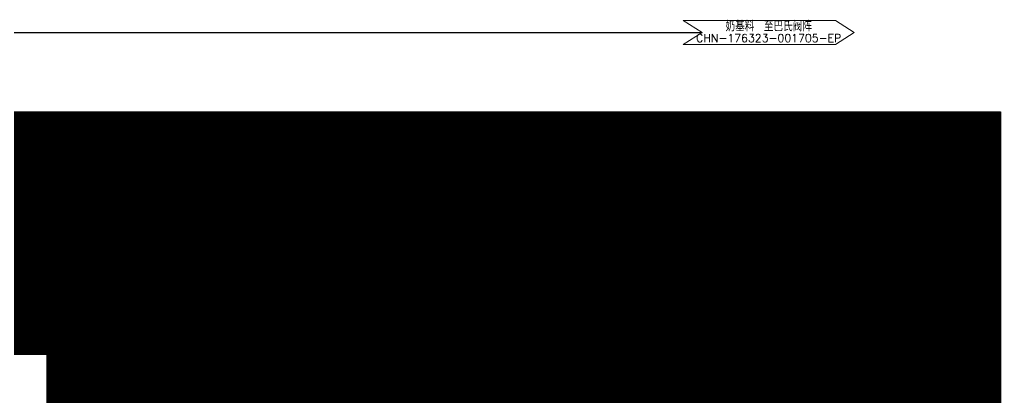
# Model space of a CAD drawing. Header units: inches. Extents: x 12478 to 14012, y 23909 to 24899.
# Drawn here: x 13644.7 to 14012.2, y 24659.2 to 24800.9 of the extents above; entities that cross this region are included whole.
import ezdxf
from ezdxf.enums import TextEntityAlignment as Align

# ---------------------------------------------------------------- set-up
doc = ezdxf.new("R2010")
doc.units = ezdxf.units.IN
doc.header["$MEASUREMENT"] = 0
for name, pattern in [('ACAD_ISO02W100', [15, 12, -3]), ('CONTINU', [0]), ('DASHED2', [9.525, 6.35, -3.175])]:
    doc.linetypes.add(name, pattern=pattern)
for name, color, linetype in [('1', 7, 'CONTINU'), ('LIAISON INSTRUMENTATION', 140, 'DASHED2'), ('MATERIEL-DIVERS', 7, 'Continuous'), ('REPERES', 7, 'Continuous'), ('techn-data', 7, 'Continuous'), ('TEXTES', 7, 'Continuous'), ('TITRE', 7, 'Continuous'), ('TUYAUTERIE-AIR INSTRUMENT', 3, 'Continuous'), ('TUYAUTERIE-PROCESS', 30, 'Continuous'), ('TUYAUTERIE-VAPEUR INDUSTRIELLE', 231, 'Continuous'), ('TXT_ENG', 7, 'Continuous'), ('VANNES', 7, 'Continuous'), ('ZN', 1, 'Continuous')]:
    doc.layers.add(name, color=color, linetype=linetype)
for name, color, linetype, lineweight in [('19 Pipe Process', 30, 'Continuous', 30), ('31 Equipment', 7, 'Continuous', 9), ('40 TXT Data', 7, 'Continuous', 9)]:
    doc.layers.add(name, color=color, linetype=linetype, lineweight=lineweight)
doc.layers.get('REPERES').off()
doc.styles.add('ROMANS', font='ROMANS.SHX')
doc.styles.add('ROMANT', font='romant')
doc.styles.add('USER1', font='TXT.SHX', dxfattribs={"bigfont": 'gbcbig.shx'})

# ---------------------------------------------------------------- blocks, each defined once
blk = doc.blocks.new('CR')
at = {"color": 7}
for p, q in [((-2.5, 2.5), (2.5, 1.25)), ((2.5, 1.25), (2.5, 1.25)), ((2.5, -1.25), (-2.5, -2.5))]:
    blk.add_line(p, q, dxfattribs=at)
at = {"color": 7, "extrusion": (-1, 0, 0)}
blk.add_point((-2.5, 0), dxfattribs=at)
at = {"color": 7, "extrusion": (1, 0, 0)}
blk.add_point((2.5, 0), dxfattribs=at)
blk = doc.blocks.new('FLE23')
at = {"color": 7}
for p, q in [((0, -1.5), (0, 1.5)), ((0, 1.5), (3, 0)), ((3, 0), (0, -1.5))]:
    blk.add_line(p, q, dxfattribs=at)
at = {"layer": 'MATERIEL-DIVERS', "color": 2}
for p in [(0, 0), (3, 0)]:
    blk.add_point(p, dxfattribs=at)
at = {"layer": 'MATERIEL-DIVERS', "color": 7, "extrusion": (-1, 0, 0)}
blk.add_point((0, 0), dxfattribs=at)
at = {"layer": 'MATERIEL-DIVERS', "color": 7, "extrusion": (1, 0, 0)}
blk.add_point((3, 0), dxfattribs=at)
blk = doc.blocks.new('APV-PNE-GEN-PRESREGL-1')
at = {"layer": '31 Equipment', "color": 7}
for p, q in [((-0.67, 9.33), (0.67, 9.33)), ((0, 8), (0, 9.33)), ((-1.33, 0), (-2, 0)), ((-1.33, -4), (-1.33, 1.33)), ((-1.33, 1.33), (1.33, 1.33)), ((1.33, 1.33), (1.33, -4)), ((1.33, 0), (2, 0)), ((-1.33, -4), (0, -5.33)), ((1.33, -4), (-1.33, -4)), ((0, -5.33), (1.33, -4))]:
    blk.add_line(p, q, dxfattribs=at)
at = {"layer": '31 Equipment'}
blk.add_line((0, 2), (0, 1.33), dxfattribs=at)
blk.add_circle((0, 5), 3, dxfattribs=at)
at = {"layer": '31 Equipment', "style": 'ROMANS'}
blk.add_text('PI', height=3, dxfattribs=at).set_placement((0, 5), align=Align.MIDDLE)
blk = doc.blocks.new('APV-VLV-IPCNV-GEN-1')
at = {"layer": '31 Equipment', "linetype": 'ACAD_ISO02W100', "ltscale": 38}
blk.add_circle((0, 0), 2, dxfattribs=at)
at = {"layer": '31 Equipment', "style": 'ROMANS'}
blk.add_text('IP', height=2, dxfattribs=at).set_placement((0, 0), align=Align.MIDDLE)
blk = doc.blocks.new('APV-VLV-MODUL-2WAY-1')
at = {"layer": '31 Equipment', "linetype": 'ACAD_ISO02W100', "ltscale": 38}
for p, q in [((2.5, 4.5), (-2.5, 4.5)), ((0, 1), (0, 4.5))]:
    blk.add_line(p, q, dxfattribs=at)
at = {"layer": '31 Equipment', "ltscale": 38}
for p, q in [((-3, 0), (-4, 0)), ((3, 0), (4, 0))]:
    blk.add_line(p, q, dxfattribs=at)
at = {"layer": '31 Equipment'}
for p, q in [((-3, 1.734), (-3, -1.734)), ((-3, -1.734), (3, 1.734)), ((3, -1.734), (-3, 1.734)), ((3, 1.734), (3, -1.734))]:
    blk.add_line(p, q, dxfattribs=at)
at = {"layer": '31 Equipment', "const_width": 1}
blk.add_lwpolyline([(-0.5, 0, 1), (0.5, 0, 1)], format="xyb", close=True, dxfattribs=at)
at = {"layer": '31 Equipment', "linetype": 'ACAD_ISO02W100', "ltscale": 38}
blk.add_arc((0, 4.5), 2.5, 0, 180, dxfattribs=at)
blk = doc.blocks.new('REPNORM1')
at = {"layer": 'TEXTES', "style": 'ROMANS', "width": 0.75}
for tag, p in [('ZONE', (-9.75, -1.25)), ('SOUSZONE', (-5.25, -1.25)), ('ELEMENT', (-0.75, -1.25)), ('NUM', (5.59, -1.22))]:
    blk.add_attdef(tag, p, '', height=3, dxfattribs=at)
blk = doc.blocks.new('REPNORM')
at = {"layer": 'TEXTES', "style": 'ROMANS', "width": 0.75}
for tag, p in [('ZONE', (-9.75, -1.25)), ('SOUSZONE', (-5.25, -1.25)), ('ELEMENT', (0, -1.25)), ('NUM', (4.5, -1.25))]:
    blk.add_attdef(tag, p, '', height=3, dxfattribs=at)
blk = doc.blocks.new('APV-SIGN-ARW-DWG-1')
at = {"layer": '31 Equipment'}
for p, q in [((-32, 4.49), (25, 4.49)), ((-32, 4.49), (-25, 0)), ((25, 4.49), (32, 0)), ((-25, 0), (-32, -4.49)), ((32, 0), (25, -4.49)), ((-32, -4.49), (25, -4.49))]:
    blk.add_line(p, q, dxfattribs=at)
at = {"layer": '31 Equipment', "style": 'ROMANS', "width": 0.8}
for tag, p in [('TEXT1', (0, 0.37)), ('TEXT2', (0, -3.63))]:
    blk.add_attdef(tag, text='', height=3, dxfattribs=at).set_placement(p, align=Align.CENTER)
blk = doc.blocks.new('APV-OTH-GEN-DATA-2')
at = {"layer": '40 TXT Data', "color": 5, "style": 'ROMANS'}
for tag, p in [('DATA1', (-1, 6)), ('DATA2', (-1, 2))]:
    blk.add_attdef(tag, p, '', height=2.5, dxfattribs=at)

msp = doc.modelspace()

# ---------------------------------------------------------------- hatches: boundary and pattern name
at = {"layer": '1'}
h = msp.add_hatch(dxfattribs=at)
h.set_pattern_fill('ANSI31', color=4)
h.paths.add_polyline_path([(13654.99, 24381), (13654.99, 24675.24), (13359.16, 24675.24), (13359.16, 24730.94), (13439.9, 24730.94), (13439.9, 24766.31), (14012.17, 24766.31), (14012.17, 24381)])

# ---------------------------------------------------------------- linework, layer by layer
at = {"layer": '1', "color": 4}
msp.add_lwpolyline([(13654.99, 24381), (13654.99, 24675.24), (13359.16, 24675.24), (13359.16, 24730.94), (13439.9, 24730.94), (13439.9, 24766.31), (14012.17, 24766.31), (14012.17, 24381)], close=True, dxfattribs=at)
at = {"layer": '19 Pipe Process'}
msp.add_lwpolyline([(13009.26, 24796.1), (13900.36, 24796.1)], dxfattribs=at)
at = {"layer": 'LIAISON INSTRUMENTATION'}
for p, q in [((13909.42, 24672.56), (13819.28, 24672.56)), ((13819.28, 24672.56), (13819.28, 24635.56))]:
    msp.add_line(p, q, dxfattribs=at)
at = {"layer": 'TUYAUTERIE-AIR INSTRUMENT'}
for p, q in [((13911.42, 24684.56), (13921.42, 24684.56)), ((13911.42, 24684.56), (13911.42, 24674.56)), ((13925.42, 24684.56), (13930.42, 24684.56))]:
    msp.add_line(p, q, dxfattribs=at)
at = {"layer": 'TUYAUTERIE-PROCESS'}
for p, q in [((13397.26, 24692.84), (13697.28, 24692.84)), ((13697.28, 24692.84), (13697.28, 24635.56)), ((13372.26, 24681.56), (13687.28, 24681.56)), ((13687.28, 24635.56), (13687.28, 24681.56))]:
    msp.add_line(p, q, dxfattribs=at)
at = {"layer": 'TUYAUTERIE-VAPEUR INDUSTRIELLE'}
for p, q in [((13971.9, 24738.56), (13493.28, 24738.56)), ((13971.9, 24662.56), (13971.9, 24738.56)), ((13901.42, 24662.56), (13908.44, 24662.56)), ((13901.42, 24636.56), (13901.42, 24662.56)), ((13914.44, 24662.56), (13971.9, 24662.56))]:
    msp.add_line(p, q, dxfattribs=at)
at = {"layer": 'ZN', "const_width": 1.5}
msp.add_lwpolyline([(13672.35, 24701.04), (14001.65, 24701.04), (14001.65, 24410.91), (13672.35, 24410.91)], close=True, dxfattribs=at)

# ---------------------------------------------------------------- block references
at = {"layer": '31 Equipment'}
ref = msp.add_blockref('APV-OTH-GEN-DATA-2', (13739.6, 24658.4), dxfattribs=dict(at, xscale=2, yscale=2, zscale=2))
ref.add_attrib('DATA1', 'STERILRSING UNIT FOR FUTURE', (13737.6, 24684.63), dxfattribs={"layer": '40 TXT Data', "color": 1, "height": 10, "style": 'ROMANS'})
at = {"layer": 'MATERIEL-DIVERS'}
ref = msp.add_blockref('APV-SIGN-ARW-DWG-1', (13925.36, 24796.1), dxfattribs=at)
ref.add_attrib('TEXT1', '奶基料 至巴氏阀阵', dxfattribs={"layer": '31 Equipment', "height": 4, "style": 'USER1'}).set_placement((13925.36, 24796.48), align=Align.CENTER)
ref.add_attrib('TEXT2', 'CHN-176323-001705-EP', dxfattribs={"layer": '31 Equipment', "height": 3, "style": 'USER1'}).set_placement((13925.36, 24792.48), align=Align.CENTER)
for name, p in [('APV-PNE-GEN-PRESREGL-1', (13923.42, 24684.56)), ('CR', (13904.92, 24662.56))]:
    msp.add_blockref(name, p, dxfattribs=at)
at = {"layer": 'MATERIEL-DIVERS', "xscale": -1}
msp.add_blockref('CR', (13917.92, 24662.56), dxfattribs=at)
at = {"layer": 'REPERES'}
for name, p, values in [('REPNORM1', (13923.42, 24697.56), {'ZONE': 'P6', 'SOUSZONE': 'X3', 'ELEMENT': 'PCV', 'NUM': '67'}), ('REPNORM', (13896.42, 24677.56), {'ZONE': 'P6', 'SOUSZONE': 'X3', 'ELEMENT': 'TY', 'NUM': '67'})]:
    msp.add_blockref(name, p, dxfattribs=at).add_auto_attribs(values)
at = {"layer": 'TITRE', "xscale": -1}
msp.add_blockref('FLE23', (13933.42, 24684.56), dxfattribs=at)
at = {"layer": 'VANNES'}
for name, p in [('APV-VLV-IPCNV-GEN-1', (13911.42, 24672.56)), ('APV-VLV-MODUL-2WAY-1', (13911.42, 24662.56))]:
    msp.add_blockref(name, p, dxfattribs=at)

# ---------------------------------------------------------------- texts
at = {"style": 'ROMANT'}
msp.add_text('95%%DC-125/137%%DC(15s)-98%%DC', height=4, dxfattribs=at).set_placement((13785.95, 24677.96), align=Align.MIDDLE)
at = {"layer": 'techn-data', "color": 1, "style": 'ROMANS'}
for s, height, p in [('98°C 4.9 bars', 2.5, (13674.28, 24694.56)), ('DN25', 2, (13918.7, 24666.92)), ('6 bar 200 kg/h', 2.5, (13947.63, 24664.95)), ('DN40', 2.5, (13980.53, 24664.66))]:
    msp.add_text(s, height=height, dxfattribs=at).set_placement(p, align=Align.MIDDLE_CENTER)
at = {"layer": 'TXT_ENG', "style": 'ROMANS'}
msp.add_text('AIR', height=3, dxfattribs=at).set_placement((13938.41, 24684.56), align=Align.MIDDLE)

doc.saveas('drawing.dxf')
